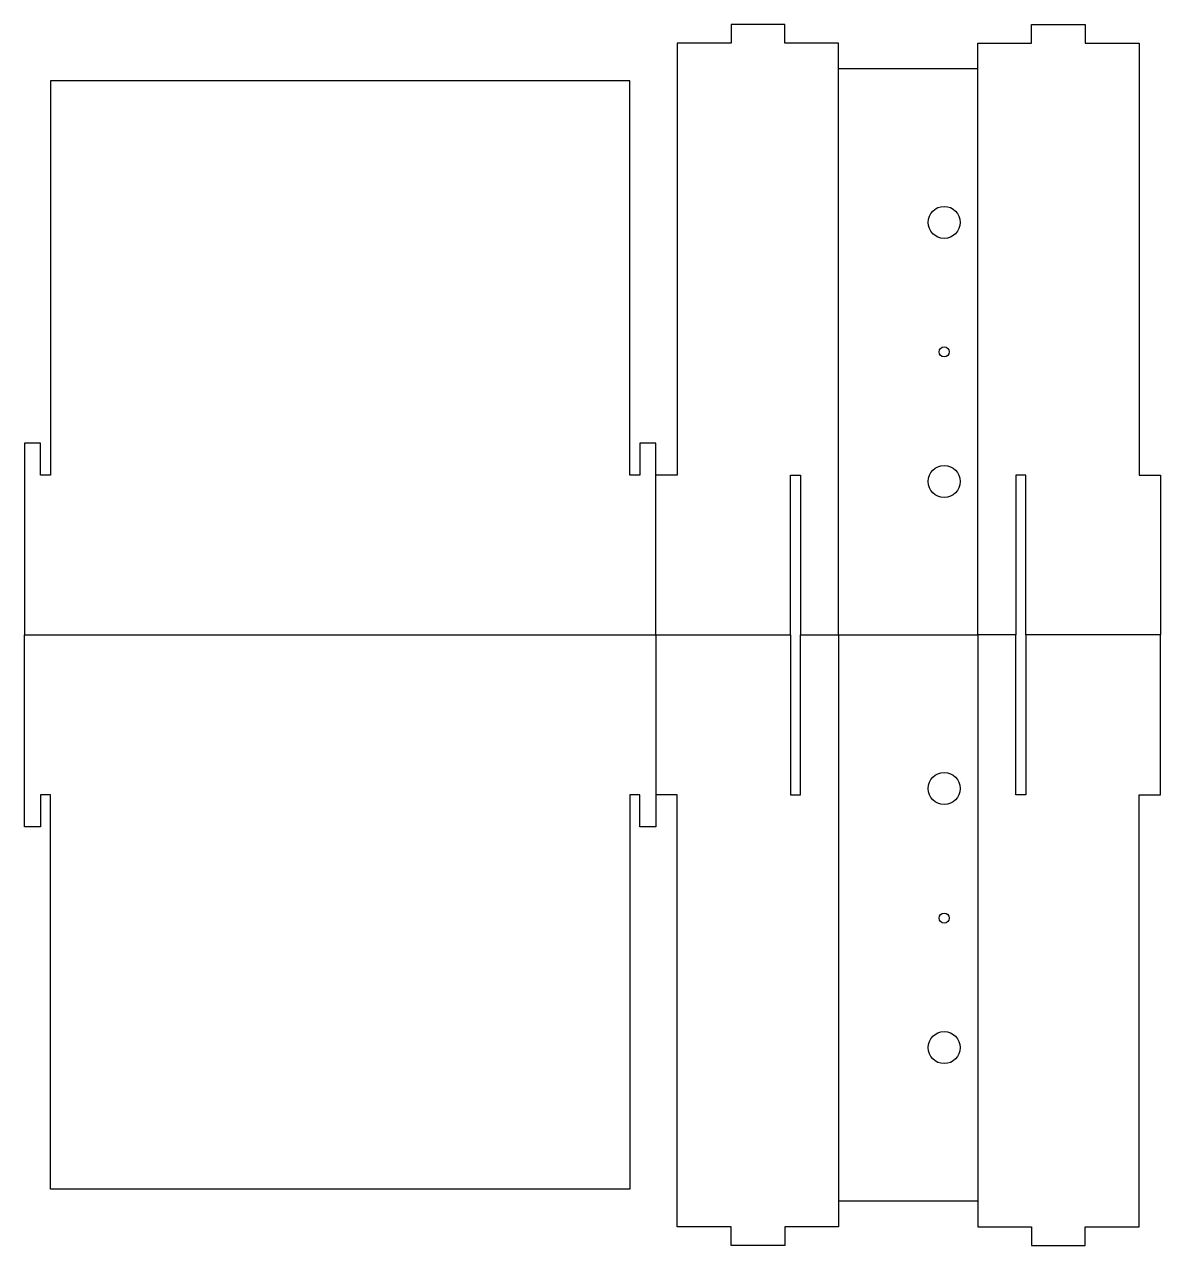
# Model space of a CAD drawing. Header units: millimetres. Extents: x -192 to 163, y -191 to 191.
import ezdxf

# ---------------------------------------------------------------- set-up
doc = ezdxf.new("R2010")
doc.units = ezdxf.units.MM
doc.layers.get('0').update_dxf_attribs({"lineweight": 25, "true_color": 0xffffff})

msp = doc.modelspace()

# ---------------------------------------------------------------- linework, layer by layer
for p, q in [((122.72, 185), (122.72, 190.88)), ((122.72, 190.88), (139.52, 190.88)), ((139.52, 190.88), (139.52, 185)), ((45.62, 190.88), (28.82, 190.88)), ((28.82, 190.88), (28.82, 185)), ((45.62, 185), (45.62, 190.88)), ((28.82, 185), (12.02, 185)), ((12.02, 185), (12.02, 50)), ((62.42, 185), (45.62, 185)), ((62.42, 0), (62.42, 185)), ((105.92, 0), (105.92, 185)), ((105.92, 185), (122.72, 185)), ((139.52, 185), (156.32, 185)), ((156.32, 185), (156.32, 50)), ((105.92, 177), (62.42, 177)), ((-2.85, 173.24), (-183.85, 173.24)), ((-183.85, 173.24), (-183.85, 50)), ((-2.85, 50), (-2.85, 173.24)), ((-187, 60), (-192, 60)), ((-192, 60), (-192, 0)), ((-187, 50), (-187, 60)), ((5.3, 60), (0.3, 60)), ((0.3, 60), (0.3, 50)), ((5.3, 0), (5.3, 60)), ((-183.85, 50), (-187, 50)), ((0.3, 50), (-2.85, 50)), ((12.02, 50), (5.3, 50)), ((47.42, 0), (47.42, 50)), ((47.42, 50), (50.57, 50)), ((50.57, 50), (50.57, 0)), ((117.77, 50), (117.77, 0)), ((120.92, 50), (117.77, 50)), ((120.92, 0), (120.92, 50)), ((156.32, 50), (163.04, 50)), ((163.04, 50), (163.04, 0)), ((-192, 0), (5.3, 0)), ((-192, -60), (-192, 0)), ((5.3, 0), (5.3, -60)), ((62.42, 0), (105.92, 0)), ((105.92, 0), (105.92, -185)), ((117.77, 0), (105.92, 0)), ((117.77, -50), (117.77, 0)), ((120.92, 0), (120.92, -50)), ((163.04, 0), (120.92, 0)), ((163.04, -50), (163.04, 0)), ((5.3, 0), (47.42, 0)), ((47.42, 0), (47.42, -50)), ((50.57, -50), (50.57, 0)), ((50.57, 0), (62.42, 0)), ((62.42, 0), (62.42, -185)), ((-183.85, -50), (-187, -50)), ((-187, -50), (-187, -60)), ((-183.85, -173.24), (-183.85, -50)), ((0.3, -50), (-2.85, -50)), ((-2.85, -50), (-2.85, -173.24)), ((0.3, -60), (0.3, -50)), ((12.02, -50), (5.3, -50)), ((12.02, -185), (12.02, -50)), ((47.42, -50), (50.57, -50)), ((120.92, -50), (117.77, -50)), ((156.32, -185), (156.32, -50)), ((156.32, -50), (163.04, -50)), ((-187, -60), (-192, -60)), ((5.3, -60), (0.3, -60)), ((-2.85, -173.24), (-183.85, -173.24)), ((105.92, -177), (62.42, -177)), ((28.82, -185), (12.02, -185)), ((28.82, -190.88), (28.82, -185)), ((62.42, -185), (45.62, -185)), ((45.62, -185), (45.62, -190.88)), ((105.92, -185), (122.72, -185)), ((122.72, -185), (122.72, -190.88)), ((139.52, -190.88), (139.52, -185)), ((139.52, -185), (156.32, -185)), ((45.62, -190.88), (28.82, -190.88)), ((122.72, -190.88), (139.52, -190.88))]:
    msp.add_line(p, q)
for centre, radius in [((95.42, 129), 5), ((95.42, 88.5), 1.57), ((95.42, 48), 5), ((95.42, -48), 5), ((95.42, -88.5), 1.57), ((95.42, -129), 5)]:
    msp.add_circle(centre, radius)

doc.saveas('drawing.dxf')
